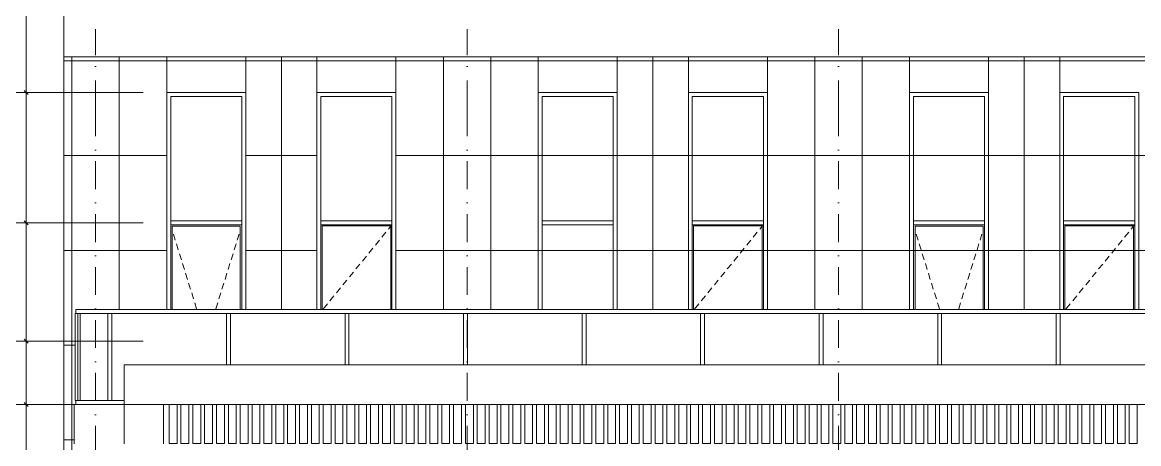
# Model space of a CAD drawing. Header units: millimetres. Extents: x 1499747 to 4230374, y -28481 to 441852.
# Drawn here: x 2510601 to 2524728, y 289665 to 295000 of the extents above; entities that cross this region are included whole.
import ezdxf
from ezdxf.xclip import XClip

# ---------------------------------------------------------------- set-up
doc = ezdxf.new("R2010")
doc.units = ezdxf.units.MM
doc.header["$MEASUREMENT"] = 0
doc.header["$XCLIPFRAME"] = 0
doc.linetypes.add('Штрихпунктирная', pattern=[670.277762, 352.777767, -176.388884, 0, -141.111112])
for name, color, linetype, lineweight in [('1 Фасад_42_Витраж где быссейн_Ном._пера__1_Ном._пера__7', 7, 'Continuous', 18), ('1 Фасад_42_Витражные окна_Ном._пера__1_Ном._пера__7', 7, 'Continuous', 18), ('1 Фасад_42_Витражные окна_Ном._пера__92_Ном._пера__233', 233, 'Continuous', 18), ('1 Фасад_42_Выступы_Ном._пера__1_Ном._пера__7', 7, 'Continuous', 18), ('1 Фасад_42_Выступы_Ном._пера__62_Ном._пера__253', 252, 'Continuous', 18), ('1 Фасад_42_Карниз над входом_Ном._пера__1_Ном._пера__7', 7, 'Continuous', 18), ('1 Фасад_42_Отделка керамика_Ном._пера__19_Ном._пера__255', 255, 'Continuous', 18), ('1 Фасад_42_Отделка керамика_Ном._пера__1_Ном._пера__7', 7, 'Continuous', 18), ('1 Фасад_42_Размер - Общий_Ном._пера__1_Ном._пера__7', 7, 'Continuous', 18), ('1 Фасад_42_Сетка кладки_Ном._пера__5_Ном._пера__5', 5, 'Continuous', 18), ('1 Фасад_42_Сетка кладки_Ном._пера__62_Ном._пера__253', 252, 'Continuous', 18), ('1 Фасад_42_Элемент Модели - Оси_Ном._пера__2_Ном._пера__8', 8, 'Continuous', 18), ('Кабель 2х6 mm', 150, 'Continuous', 30)]:
    doc.layers.add(name, color=color, linetype=linetype, lineweight=lineweight)

# ---------------------------------------------------------------- blocks, each defined once
blk = doc.blocks.new('Чертеж_5_42', base_point=(1557140, 9891))
at = {"layer": '1 Фасад_42_Витраж где быссейн_Ном._пера__1_Ном._пера__7', "color": 252, "linetype": 'Continuous', "true_color": 0x939598}
for p, q in [((1505089, 16291), (1505082, 16291)), ((1505082, 15191), (1505082, 16291)), ((1505089, 16341), (1505089, 16291)), ((1505521, 16341), (1505089, 16341)), ((1505110, 16291), (1505089, 16291)), ((1505117, 16291), (1505110, 16291)), ((1505124, 16291), (1505117, 16291)), ((1505117, 15191), (1505117, 16291)), ((1505496, 16291), (1505124, 16291)), ((1505144, 16291), (1505144, 15191)), ((1505145, 15191), (1505145, 16291)), ((1505521, 16291), (1505496, 16291)), ((1505496, 15191), (1505496, 16291)), ((1507021, 16341), (1505521, 16341)), ((1505546, 16291), (1505521, 16291)), ((1506996, 16291), (1505546, 16291)), ((1505546, 15191), (1505546, 16291)), ((1507021, 16291), (1506996, 16291)), ((1506996, 15641), (1506996, 16291)), ((1508521, 16341), (1507021, 16341)), ((1507046, 16291), (1507021, 16291)), ((1508496, 16291), (1507046, 16291)), ((1507046, 15641), (1507046, 16291)), ((1508521, 16291), (1508496, 16291)), ((1508496, 15641), (1508496, 16291)), ((1510021, 16341), (1508521, 16341)), ((1508546, 16291), (1508521, 16291)), ((1509996, 16291), (1508546, 16291)), ((1508546, 15641), (1508546, 16291)), ((1510021, 16291), (1509996, 16291)), ((1509996, 15641), (1509996, 16291)), ((1511521, 16341), (1510021, 16341)), ((1510046, 16291), (1510021, 16291)), ((1511496, 16291), (1510046, 16291)), ((1510046, 15641), (1510046, 16291)), ((1511521, 16291), (1511496, 16291)), ((1511496, 15641), (1511496, 16291)), ((1513021, 16341), (1511521, 16341)), ((1511546, 16291), (1511521, 16291)), ((1512996, 16291), (1511546, 16291)), ((1511546, 15641), (1511546, 16291)), ((1513021, 16291), (1512996, 16291)), ((1512996, 15641), (1512996, 16291)), ((1514521, 16341), (1513021, 16341)), ((1513046, 16291), (1513021, 16291)), ((1514496, 16291), (1513046, 16291)), ((1513046, 15641), (1513046, 16291)), ((1514521, 16291), (1514496, 16291)), ((1514496, 15641), (1514496, 16291)), ((1516021, 16341), (1514521, 16341)), ((1514546, 16291), (1514521, 16291)), ((1515996, 16291), (1514546, 16291)), ((1514546, 15641), (1514546, 16291)), ((1516021, 16291), (1515996, 16291)), ((1515996, 15641), (1515996, 16291)), ((1517521, 16341), (1516021, 16341)), ((1516046, 16291), (1516021, 16291)), ((1517496, 16291), (1516046, 16291)), ((1516046, 15641), (1516046, 16291)), ((1517521, 16291), (1517496, 16291)), ((1517496, 15641), (1517496, 16291)), ((1519021, 16341), (1517521, 16341)), ((1517546, 16291), (1517521, 16291)), ((1518996, 16291), (1517546, 16291)), ((1517546, 15641), (1517546, 16291)), ((1505082, 15191), (1505089, 15191)), ((1505089, 15141), (1505089, 15191)), ((1505110, 15191), (1505089, 15191)), ((1505110, 15191), (1505117, 15191)), ((1505117, 15191), (1505124, 15191)), ((1505496, 15191), (1505124, 15191)), ((1505521, 15191), (1505496, 15191)), ((1505546, 15191), (1505521, 15191)), ((1505701, 15191), (1505546, 15191))]:
    blk.add_line(p, q, dxfattribs=at)
at = {"layer": '1 Фасад_42_Витражные окна_Ном._пера__1_Ном._пера__7', "color": 252, "linetype": 'Continuous', "true_color": 0x939598}
for p, q in [((1507190, 19041), (1506290, 19041)), ((1506290, 17466), (1506290, 19041)), ((1507190, 17466), (1507190, 19041)), ((1509090, 19041), (1508190, 19041)), ((1508190, 17466), (1508190, 19041)), ((1509090, 17441), (1509090, 19041)), ((1511891, 19041), (1510991, 19041)), ((1510991, 17466), (1510991, 19041)), ((1511891, 17466), (1511891, 19041)), ((1513791, 19041), (1512891, 19041)), ((1512891, 17466), (1512891, 19041)), ((1513791, 17441), (1513791, 19041)), ((1516590, 19041), (1515690, 19041)), ((1515690, 17466), (1515690, 19041)), ((1516590, 17466), (1516590, 19041)), ((1518490, 19041), (1517590, 19041)), ((1517590, 17466), (1517590, 19041)), ((1518490, 17441), (1518490, 19041)), ((1506290, 17441), (1506290, 17466)), ((1507190, 17466), (1506290, 17466)), ((1506290, 17416), (1506290, 17441)), ((1507190, 17416), (1506290, 17416)), ((1506290, 16341), (1506290, 17416)), ((1506310, 17396), (1506310, 16341)), ((1507170, 17396), (1506310, 17396)), ((1507170, 16341), (1507170, 17396)), ((1507190, 17441), (1507190, 17466)), ((1507190, 17416), (1507190, 17441)), ((1507190, 16341), (1507190, 17416)), ((1508190, 17441), (1508190, 17466)), ((1508190, 17466), (1509090, 17466)), ((1508190, 17416), (1508190, 17441)), ((1508190, 17416), (1509090, 17416)), ((1508190, 16341), (1508190, 17416)), ((1509075, 17401), (1508205, 17401)), ((1508205, 17401), (1508205, 16341)), ((1509075, 16341), (1509075, 17401)), ((1509090, 16341), (1509090, 17441)), ((1510991, 17441), (1510991, 17466)), ((1511891, 17466), (1510991, 17466)), ((1510991, 17416), (1510991, 17441)), ((1511891, 17416), (1510991, 17416)), ((1510991, 16341), (1510991, 17416)), ((1511891, 17441), (1511891, 17466)), ((1511891, 17416), (1511891, 17441)), ((1511891, 16341), (1511891, 17416)), ((1512891, 17441), (1512891, 17466)), ((1512891, 17466), (1513791, 17466)), ((1512891, 17416), (1512891, 17441)), ((1512891, 17416), (1513791, 17416)), ((1512891, 16341), (1512891, 17416)), ((1513776, 17401), (1512906, 17401)), ((1512906, 17401), (1512906, 16341)), ((1513776, 16341), (1513776, 17401)), ((1513791, 16341), (1513791, 17441)), ((1515690, 17441), (1515690, 17466)), ((1516590, 17466), (1515690, 17466)), ((1515690, 17416), (1515690, 17441)), ((1516590, 17416), (1515690, 17416)), ((1515690, 16341), (1515690, 17416)), ((1515710, 17396), (1515710, 16341)), ((1516570, 17396), (1515710, 17396)), ((1516570, 16341), (1516570, 17396)), ((1516590, 17441), (1516590, 17466)), ((1516590, 17416), (1516590, 17441)), ((1516590, 16341), (1516590, 17416)), ((1517590, 17441), (1517590, 17466)), ((1517590, 17466), (1518490, 17466)), ((1517590, 17416), (1517590, 17441)), ((1517590, 17416), (1518490, 17416)), ((1517590, 16341), (1517590, 17416)), ((1518475, 17401), (1517605, 17401)), ((1517605, 17401), (1517605, 16341)), ((1518475, 16341), (1518475, 17401)), ((1518490, 16341), (1518490, 17441))]:
    blk.add_line(p, q, dxfattribs=at)
at = {"layer": '1 Фасад_42_Витражные окна_Ном._пера__92_Ном._пера__233', "color": 252, "linetype": 'Continuous', "true_color": 0x939598}
for p, q in [((1509075, 17397), (1509045, 17359)), ((1509090, 17415), (1509075, 17397)), ((1513776, 17397), (1513745, 17359)), ((1513791, 17415), (1513776, 17397)), ((1518475, 17397), (1518444, 17359)), ((1518490, 17415), (1518475, 17397)), ((1506324, 17297), (1506347, 17221)), ((1507156, 17297), (1507133, 17221)), ((1509013, 17321), (1508962, 17259)), ((1513713, 17321), (1513663, 17259)), ((1515724, 17297), (1515747, 17221)), ((1516556, 17297), (1516532, 17221)), ((1518413, 17321), (1518362, 17259)), ((1506362, 17173), (1506386, 17097)), ((1507118, 17173), (1507094, 17097)), ((1508849, 17119), (1508798, 17057)), ((1508931, 17220), (1508880, 17158)), ((1513549, 17119), (1513498, 17057)), ((1513631, 17220), (1513581, 17158)), ((1515762, 17173), (1515786, 17097)), ((1516518, 17173), (1516494, 17097)), ((1518248, 17119), (1518198, 17057)), ((1518331, 17220), (1518280, 17158)), ((1506401, 17049), (1506425, 16973)), ((1507079, 17049), (1507055, 16973)), ((1508766, 17018), (1508716, 16956)), ((1513467, 17018), (1513416, 16956)), ((1515801, 17049), (1515825, 16973)), ((1516479, 17049), (1516455, 16973)), ((1518166, 17018), (1518116, 16956)), ((1506440, 16925), (1506464, 16848)), ((1507040, 16925), (1507017, 16848)), ((1508602, 16817), (1508551, 16755)), ((1508684, 16918), (1508634, 16856)), ((1513302, 16817), (1513252, 16755)), ((1513385, 16918), (1513334, 16856)), ((1515840, 16925), (1515863, 16848)), ((1516440, 16925), (1516416, 16848)), ((1518002, 16817), (1517951, 16755)), ((1518084, 16918), (1518033, 16856)), ((1506478, 16801), (1506502, 16724)), ((1506517, 16677), (1506541, 16600)), ((1506963, 16677), (1506939, 16600)), ((1507002, 16801), (1506978, 16724)), ((1508520, 16716), (1508469, 16654)), ((1513220, 16716), (1513170, 16654)), ((1515878, 16801), (1515902, 16724)), ((1515917, 16677), (1515941, 16600)), ((1516363, 16677), (1516339, 16600)), ((1516402, 16801), (1516378, 16724)), ((1517920, 16716), (1517869, 16654)), ((1506556, 16552), (1506580, 16476)), ((1506924, 16552), (1506900, 16476)), ((1508438, 16616), (1508387, 16554)), ((1513138, 16616), (1513087, 16554)), ((1515956, 16552), (1515980, 16476)), ((1516324, 16552), (1516300, 16476)), ((1517837, 16616), (1517787, 16554)), ((1506594, 16428), (1506618, 16352)), ((1506886, 16428), (1506862, 16352)), ((1508273, 16414), (1508236, 16368)), ((1508355, 16515), (1508305, 16453)), ((1512974, 16414), (1512936, 16368)), ((1513056, 16515), (1513005, 16453)), ((1515994, 16428), (1516018, 16352)), ((1516286, 16428), (1516262, 16352)), ((1517673, 16414), (1517636, 16368)), ((1517755, 16515), (1517705, 16453)), ((1508236, 16368), (1508214, 16341)), ((1512936, 16368), (1512914, 16341)), ((1517636, 16368), (1517614, 16341))]:
    blk.add_line(p, q, dxfattribs=at)
at = {"layer": '1 Фасад_42_Выступы_Ном._пера__1_Ном._пера__7', "color": 252, "linetype": 'Continuous', "true_color": 0x939598}
for p, q in [((1504940, 19541), (1504940, 46491)), ((1504940, 19541), (1505490, 19541)), ((1505490, 19541), (1528640, 19541))]:
    blk.add_line(p, q, dxfattribs=at)
at = {"layer": '1 Фасад_42_Выступы_Ном._пера__62_Ном._пера__253', "color": 252, "linetype": 'Continuous', "true_color": 0x939598, "flags": 128}
for points in [[(1505040, 19541), (1505040, 16341)], [(1505640, 19541), (1505640, 16341)], [(1506241, 19541), (1506241, 16341)], [(1507240, 19541), (1507240, 16341)], [(1507691, 19541), (1507691, 16341)], [(1508141, 19541), (1508141, 16341)], [(1509140, 19541), (1509140, 16341)], [(1509741, 19541), (1509741, 16341)], [(1510341, 19541), (1510341, 16341)], [(1510941, 19541), (1510941, 16341)], [(1511941, 19541), (1511941, 16341)], [(1512391, 19541), (1512391, 16341)], [(1512841, 19541), (1512841, 16341)], [(1513841, 19541), (1513841, 16341)], [(1514441, 19541), (1514441, 16341)], [(1515041, 19541), (1515041, 16341)], [(1515641, 19541), (1515641, 16341)], [(1516640, 19541), (1516640, 16341)], [(1517091, 19541), (1517091, 16341)], [(1517541, 19541), (1517541, 16341)], [(1529190, 19491), (1504940, 19491)], [(1506241, 18291), (1504940, 18291)], [(1508141, 18291), (1507240, 18291)], [(1529190, 18291), (1509140, 18291)], [(1506241, 17091), (1504940, 17091)], [(1508141, 17091), (1507240, 17091)], [(1529190, 17091), (1509140, 17091)], [(1505040, 16341), (1505040, 9891)], [(1505082, 15891), (1504940, 15891)], [(1505072, 14691), (1504940, 14691)], [(1505090, 14691), (1505088, 14691)]]:
    blk.add_lwpolyline(points, dxfattribs=at)
at = {"layer": '1 Фасад_42_Карниз над входом_Ном._пера__1_Ном._пера__7', "color": 252, "linetype": 'Continuous', "true_color": 0x939598}
for p, q in [((1505701, 15641), (1505701, 15141)), ((1505701, 15641), (1506201, 15641)), ((1506201, 15641), (1519190, 15641)), ((1505701, 15141), (1505701, 14641)), ((1505701, 15141), (1506201, 15141)), ((1506201, 15141), (1506201, 14641)), ((1506201, 15141), (1519190, 15141)), ((1506270, 14647), (1506270, 15141)), ((1506370, 14647), (1506370, 15141)), ((1506420, 14647), (1506420, 15141)), ((1506520, 14647), (1506520, 15141)), ((1506570, 14647), (1506570, 15141)), ((1506670, 14647), (1506670, 15141)), ((1506720, 14647), (1506720, 15141)), ((1506820, 14647), (1506820, 15141)), ((1506870, 14647), (1506870, 15141)), ((1506970, 14647), (1506970, 15141)), ((1507020, 14647), (1507020, 15141)), ((1507120, 14647), (1507120, 15141)), ((1507170, 14647), (1507170, 15141)), ((1507270, 14647), (1507270, 15141)), ((1507320, 14647), (1507320, 15141)), ((1507420, 14647), (1507420, 15141)), ((1507470, 14647), (1507470, 15141)), ((1507570, 14647), (1507570, 15141)), ((1507620, 14647), (1507620, 15141)), ((1507720, 14647), (1507720, 15141)), ((1507770, 14647), (1507770, 15141)), ((1507870, 14647), (1507870, 15141)), ((1507920, 14647), (1507920, 15141)), ((1508020, 14647), (1508020, 15141)), ((1508070, 14647), (1508070, 15141)), ((1508170, 14647), (1508170, 15141)), ((1508220, 14647), (1508220, 15141)), ((1508320, 14647), (1508320, 15141)), ((1508370, 14647), (1508370, 15141)), ((1508470, 14647), (1508470, 15141)), ((1508520, 14647), (1508520, 15141)), ((1508620, 14647), (1508620, 15141)), ((1508670, 14647), (1508670, 15141)), ((1508770, 14647), (1508770, 15141)), ((1508820, 14647), (1508820, 15141)), ((1508920, 14647), (1508920, 15141)), ((1508970, 14647), (1508970, 15141)), ((1509070, 14647), (1509070, 15141)), ((1509120, 14647), (1509120, 15141)), ((1509220, 14647), (1509220, 15141)), ((1509270, 14647), (1509270, 15141)), ((1509370, 14647), (1509370, 15141)), ((1509420, 14647), (1509420, 15141)), ((1509520, 14647), (1509520, 15141)), ((1509570, 14647), (1509570, 15141)), ((1509670, 14647), (1509670, 15141)), ((1509720, 14647), (1509720, 15141)), ((1509820, 14647), (1509820, 15141)), ((1509870, 14647), (1509870, 15141)), ((1509970, 14647), (1509970, 15141)), ((1510020, 14647), (1510020, 15141)), ((1510120, 14647), (1510120, 15141)), ((1510170, 14647), (1510170, 15141)), ((1510270, 14647), (1510270, 15141)), ((1510320, 14647), (1510320, 15141)), ((1510420, 14647), (1510420, 15141)), ((1510470, 14647), (1510470, 15141)), ((1510570, 14647), (1510570, 15141)), ((1510620, 14647), (1510620, 15141)), ((1510720, 14647), (1510720, 15141)), ((1510770, 14647), (1510770, 15141)), ((1510870, 14647), (1510870, 15141)), ((1510920, 14647), (1510920, 15141)), ((1511020, 14647), (1511020, 15141)), ((1511070, 14647), (1511070, 15141)), ((1511170, 14647), (1511170, 15141)), ((1511220, 14647), (1511220, 15141)), ((1511320, 14647), (1511320, 15141)), ((1511370, 14647), (1511370, 15141)), ((1511470, 14647), (1511470, 15141)), ((1511520, 14647), (1511520, 15141)), ((1511620, 14647), (1511620, 15141)), ((1511670, 14647), (1511670, 15141)), ((1511770, 14647), (1511770, 15141)), ((1511820, 14647), (1511820, 15141)), ((1511920, 14647), (1511920, 15141)), ((1511970, 14647), (1511970, 15141)), ((1512070, 14647), (1512070, 15141)), ((1512120, 14647), (1512120, 15141)), ((1512220, 14647), (1512220, 15141)), ((1512270, 14647), (1512270, 15141)), ((1512370, 14647), (1512370, 15141)), ((1512420, 14647), (1512420, 15141)), ((1512520, 14647), (1512520, 15141)), ((1512570, 14647), (1512570, 15141)), ((1512670, 14647), (1512670, 15141)), ((1512720, 14647), (1512720, 15141)), ((1512820, 14647), (1512820, 15141)), ((1512870, 14647), (1512870, 15141)), ((1512970, 14647), (1512970, 15141)), ((1513020, 14647), (1513020, 15141)), ((1513120, 14647), (1513120, 15141)), ((1513170, 14647), (1513170, 15141)), ((1513270, 14647), (1513270, 15141)), ((1513320, 14647), (1513320, 15141)), ((1513420, 14647), (1513420, 15141)), ((1513470, 14647), (1513470, 15141)), ((1513570, 14647), (1513570, 15141)), ((1513620, 14647), (1513620, 15141)), ((1513720, 14647), (1513720, 15141)), ((1513770, 14647), (1513770, 15141)), ((1513870, 14647), (1513870, 15141)), ((1513920, 14647), (1513920, 15141)), ((1514020, 14647), (1514020, 15141)), ((1514070, 14647), (1514070, 15141)), ((1514170, 14647), (1514170, 15141)), ((1514220, 14647), (1514220, 15141)), ((1514320, 14647), (1514320, 15141)), ((1514370, 14647), (1514370, 15141)), ((1514470, 14647), (1514470, 15141)), ((1514520, 14647), (1514520, 15141)), ((1514620, 14647), (1514620, 15141)), ((1514670, 14647), (1514670, 15141)), ((1514770, 14647), (1514770, 15141)), ((1514820, 14647), (1514820, 15141)), ((1514920, 14647), (1514920, 15141)), ((1514970, 14647), (1514970, 15141)), ((1515070, 14647), (1515070, 15141)), ((1515120, 14647), (1515120, 15141)), ((1515220, 14647), (1515220, 15141)), ((1515270, 14647), (1515270, 15141)), ((1515370, 14647), (1515370, 15141)), ((1515420, 14647), (1515420, 15141)), ((1515520, 14647), (1515520, 15141)), ((1515570, 14647), (1515570, 15141)), ((1515670, 14647), (1515670, 15141)), ((1515720, 14647), (1515720, 15141)), ((1515820, 14647), (1515820, 15141)), ((1515870, 14647), (1515870, 15141)), ((1515970, 14647), (1515970, 15141)), ((1516020, 14647), (1516020, 15141)), ((1516120, 14647), (1516120, 15141)), ((1516170, 14647), (1516170, 15141)), ((1516270, 14647), (1516270, 15141)), ((1516320, 14647), (1516320, 15141)), ((1516420, 14647), (1516420, 15141)), ((1516470, 14647), (1516470, 15141)), ((1516570, 14647), (1516570, 15141)), ((1516620, 14647), (1516620, 15141)), ((1516720, 14647), (1516720, 15141)), ((1516770, 14647), (1516770, 15141)), ((1516870, 14647), (1516870, 15141)), ((1516920, 14647), (1516920, 15141)), ((1517020, 14647), (1517020, 15141)), ((1517070, 14647), (1517070, 15141)), ((1517170, 14647), (1517170, 15141)), ((1517220, 14647), (1517220, 15141)), ((1517320, 14647), (1517320, 15141)), ((1517370, 14647), (1517370, 15141)), ((1517470, 14647), (1517470, 15141)), ((1517520, 14647), (1517520, 15141)), ((1517620, 14647), (1517620, 15141)), ((1517670, 14647), (1517670, 15141)), ((1517770, 14647), (1517770, 15141)), ((1517820, 14647), (1517820, 15141)), ((1517920, 14647), (1517920, 15141)), ((1517970, 14647), (1517970, 15141)), ((1518070, 14647), (1518070, 15141)), ((1518120, 14647), (1518120, 15141)), ((1518220, 14647), (1518220, 15141)), ((1518270, 14647), (1518270, 15141)), ((1518370, 14647), (1518370, 15141)), ((1518420, 14647), (1518420, 15141)), ((1518520, 14647), (1518520, 15141)), ((1506270, 14647), (1506370, 14647)), ((1506420, 14647), (1506520, 14647)), ((1506570, 14647), (1506670, 14647)), ((1506720, 14647), (1506820, 14647)), ((1506870, 14647), (1506970, 14647)), ((1507020, 14647), (1507120, 14647)), ((1507170, 14647), (1507270, 14647)), ((1507320, 14647), (1507420, 14647)), ((1507470, 14647), (1507570, 14647)), ((1507620, 14647), (1507720, 14647)), ((1507770, 14647), (1507870, 14647)), ((1507920, 14647), (1508020, 14647)), ((1508070, 14647), (1508170, 14647)), ((1508220, 14647), (1508320, 14647)), ((1508370, 14647), (1508470, 14647)), ((1508520, 14647), (1508620, 14647)), ((1508670, 14647), (1508770, 14647)), ((1508820, 14647), (1508920, 14647)), ((1508970, 14647), (1509070, 14647)), ((1509120, 14647), (1509220, 14647)), ((1509270, 14647), (1509370, 14647)), ((1509420, 14647), (1509520, 14647)), ((1509570, 14647), (1509670, 14647)), ((1509720, 14647), (1509820, 14647)), ((1509870, 14647), (1509970, 14647)), ((1510020, 14647), (1510120, 14647)), ((1510170, 14647), (1510270, 14647)), ((1510320, 14647), (1510420, 14647)), ((1510470, 14647), (1510570, 14647)), ((1510620, 14647), (1510720, 14647)), ((1510770, 14647), (1510870, 14647)), ((1510920, 14647), (1511020, 14647)), ((1511070, 14647), (1511170, 14647)), ((1511220, 14647), (1511320, 14647)), ((1511370, 14647), (1511470, 14647)), ((1511520, 14647), (1511620, 14647)), ((1511670, 14647), (1511770, 14647)), ((1511820, 14647), (1511920, 14647)), ((1511970, 14647), (1512070, 14647)), ((1512120, 14647), (1512220, 14647)), ((1512270, 14647), (1512370, 14647)), ((1512420, 14647), (1512520, 14647)), ((1512570, 14647), (1512670, 14647)), ((1512720, 14647), (1512820, 14647)), ((1512870, 14647), (1512970, 14647)), ((1513020, 14647), (1513120, 14647)), ((1513170, 14647), (1513270, 14647)), ((1513320, 14647), (1513420, 14647)), ((1513470, 14647), (1513570, 14647)), ((1513620, 14647), (1513720, 14647)), ((1513770, 14647), (1513870, 14647)), ((1513920, 14647), (1514020, 14647)), ((1514070, 14647), (1514170, 14647)), ((1514220, 14647), (1514320, 14647)), ((1514370, 14647), (1514470, 14647)), ((1514520, 14647), (1514620, 14647)), ((1514670, 14647), (1514770, 14647)), ((1514820, 14647), (1514920, 14647)), ((1514970, 14647), (1515070, 14647)), ((1515120, 14647), (1515220, 14647)), ((1515270, 14647), (1515370, 14647)), ((1515420, 14647), (1515520, 14647)), ((1515570, 14647), (1515670, 14647)), ((1515720, 14647), (1515820, 14647)), ((1515870, 14647), (1515970, 14647)), ((1516020, 14647), (1516120, 14647)), ((1516170, 14647), (1516270, 14647)), ((1516320, 14647), (1516420, 14647)), ((1516470, 14647), (1516570, 14647)), ((1516620, 14647), (1516720, 14647)), ((1516770, 14647), (1516870, 14647)), ((1516920, 14647), (1517020, 14647)), ((1517070, 14647), (1517170, 14647)), ((1517220, 14647), (1517320, 14647)), ((1517370, 14647), (1517470, 14647)), ((1517520, 14647), (1517620, 14647)), ((1517670, 14647), (1517770, 14647)), ((1517820, 14647), (1517920, 14647)), ((1517970, 14647), (1518070, 14647)), ((1518120, 14647), (1518220, 14647)), ((1518270, 14647), (1518370, 14647)), ((1518420, 14647), (1518520, 14647))]:
    blk.add_line(p, q, dxfattribs=at)
at = {"layer": '1 Фасад_42_Отделка керамика_Ном._пера__19_Ном._пера__255', "color": 252, "linetype": 'Continuous', "true_color": 0x939598}
for p, q in [((1505070, 15141), (1505070, 14641)), ((1505701, 15141), (1505070, 15141)), ((1505070, 15141), (1505070, 14641))]:
    blk.add_line(p, q, dxfattribs=at)
at = {"layer": '1 Фасад_42_Отделка керамика_Ном._пера__1_Ном._пера__7', "color": 252, "linetype": 'Continuous', "true_color": 0x939598}
for p, q in [((1504940, 19541), (1504940, 9891)), ((1506240, 16341), (1506240, 19091)), ((1506240, 19091), (1507240, 19091)), ((1507240, 19091), (1507240, 16341)), ((1508140, 19091), (1509140, 19091)), ((1508140, 16341), (1508140, 19091)), ((1509140, 19091), (1509140, 16341)), ((1510941, 16341), (1510941, 19091)), ((1510941, 19091), (1511941, 19091)), ((1511941, 19091), (1511941, 16341)), ((1512841, 16341), (1512841, 19091)), ((1512841, 19091), (1513841, 19091)), ((1513841, 19091), (1513841, 16341)), ((1515640, 16341), (1515640, 19091)), ((1515640, 19091), (1516640, 19091)), ((1516640, 19091), (1516640, 16341)), ((1517540, 16341), (1517540, 19091)), ((1517540, 19091), (1518540, 19091)), ((1518540, 19091), (1518540, 16341))]:
    blk.add_line(p, q, dxfattribs=at)
at = {"layer": '1 Фасад_42_Размер - Общий_Ном._пера__1_Ном._пера__7', "color": 252, "linetype": 'Continuous', "true_color": 0x939598}
for p, q in [((1504463, 19091), (1504463, 20091)), ((1502498, 19091), (1505940, 19091)), ((1505940, 19091), (1504416, 19091)), ((1505940, 19091), (1504416, 19091)), ((1504438, 19116), (1504488, 19066)), ((1504438, 19116), (1504488, 19066)), ((1504463, 17441), (1504463, 19091)), ((1504463, 17441), (1504463, 19091)), ((1502498, 17441), (1505940, 17441)), ((1505940, 17441), (1504416, 17441)), ((1504438, 17466), (1504488, 17416)), ((1504438, 17466), (1504488, 17416)), ((1504463, 15941), (1504463, 17441)), ((1504438, 15966), (1504488, 15916)), ((1504438, 15966), (1504488, 15916)), ((1502498, 15941), (1505940, 15941)), ((1505940, 15941), (1504416, 15941)), ((1505940, 15941), (1504416, 15941)), ((1504463, 15141), (1504463, 15941)), ((1502498, 15141), (1504790, 15141)), ((1504790, 15141), (1504416, 15141)), ((1504790, 15141), (1504416, 15141)), ((1504438, 15166), (1504488, 15116)), ((1504438, 15166), (1504488, 15116)), ((1504463, 14141), (1504463, 15141))]:
    blk.add_line(p, q, dxfattribs=at)
at = {"layer": '1 Фасад_42_Сетка кладки_Ном._пера__5_Ном._пера__5', "color": 252, "linetype": 'Continuous', "true_color": 0x939598}
blk.add_line((1529845, 15141), (1498778, 15141), dxfattribs=at)
at = {"layer": '1 Фасад_42_Сетка кладки_Ном._пера__62_Ном._пера__253', "color": 252, "linetype": 'Continuous', "true_color": 0x939598}
blk.add_line((1517091, 19541), (1517091, 19489), dxfattribs=at)
at = {"layer": '1 Фасад_42_Элемент Модели - Оси_Ном._пера__2_Ном._пера__8', "linetype": 'Штрихпунктирная'}
for p, q in [((1505340, 18891), (1505340, 19891)), ((1510040, 18891), (1510040, 19891)), ((1514740, 18891), (1514740, 19891)), ((1505340, 18891), (1505340, 3891)), ((1510040, 18891), (1510040, 3891)), ((1514740, 18891), (1514740, 3891))]:
    blk.add_line(p, q, dxfattribs=at)

msp = doc.modelspace()

# ---------------------------------------------------------------- block references
at = {"layer": 'Кабель 2х6 mm', "lineweight": 35}
ref = msp.add_blockref('Чертеж_5_42', (2563328.67685, 284912.32313), dxfattribs=at)
XClip(ref).set_block_clipping_path([(1496000, -1299.0576434789), (1580000, 60181.6414690267)])

doc.saveas('drawing.dxf')
